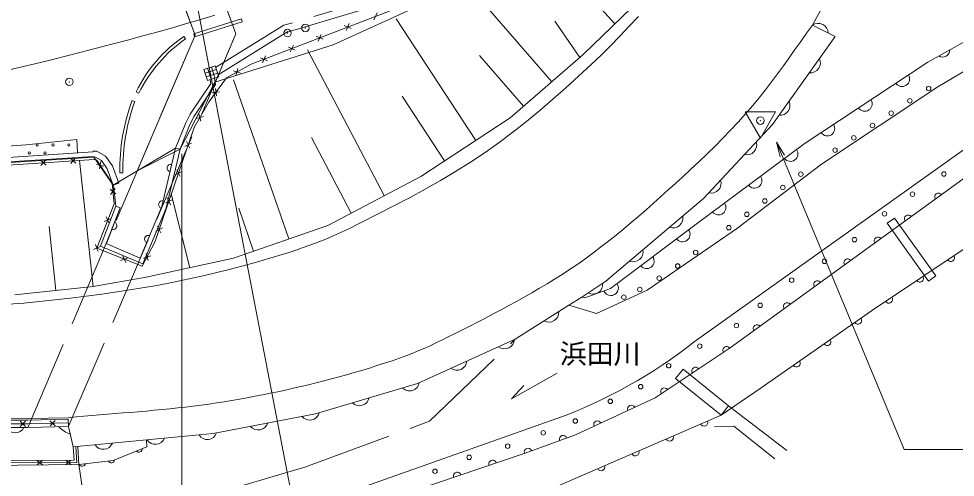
# Model space of a CAD drawing. Units: millimetres, scale not verified. Extents: x 40000 to 680007, y 20000 to 380004.
# Drawn here: x 471824 to 534499, y 244750 to 275432 of the extents above; entities that cross this region are included whole.
import ezdxf
from ezdxf.enums import TextEntityAlignment as Align

# ---------------------------------------------------------------- set-up
doc = ezdxf.new("R2010")
doc.units = ezdxf.units.MM
doc.header["$LTSCALE"] = 1000.01
doc.header["$PDMODE"] = 32
doc.header["$PDSIZE"] = 500
doc.linetypes.add('DASHED', pattern=[7.5, 6, -1.5])
for name, color, linetype, lineweight in [('M-BGD', 7, 'Continuous', 13), ('M-BMK-ROW', 1, 'Continuous', 13), ('M-BMK-SRVR', 3, 'Continuous', 13), ('M-STR-HTXT', 7, 'Continuous', 13), ('名称未設定-7', 9, 'Continuous', 13)]:
    doc.layers.add(name, color=color, linetype=linetype, lineweight=lineweight)
doc.styles.add('ＭＳ ゴシック', font='')
doc.styles.get('ＭＳ ゴシック').set_extended_font_data('MS Gothic')

# ---------------------------------------------------------------- blocks, each defined once
blk = doc.blocks.new('ﾌﾟﾛｯﾄﾏｰｸ-03_1')
at = {"color": 1, "linetype": 'Continuous', "lineweight": 13}
blk.add_circle((0, 0), 0.5, dxfattribs=at)
at = {"color": 1}
blk.add_point((0, 0), dxfattribs=at)
blk = doc.blocks.new('open_arrow')
at = {"color": 0, "linetype": 'Continuous', "lineweight": -2}
blk.add_lwpolyline([(7.5, 1.25), (0, 0), (7.5, -1.25)], dxfattribs=at)

msp = doc.modelspace()

# ---------------------------------------------------------------- linework, layer by layer
at = {"layer": 'M-BGD', "linetype": 'DASHED'}
for p, q in [((486361, 274429), (477144, 299553)), ((474617, 298609), (483624, 274341)), ((497324, 277306), (489575, 274994)), ((485002, 272170), (489575, 274994)), ((485162, 271681), (489838, 274569)), ((483624, 274341), (472438, 248077)), ((486361, 274429), (475149, 248138)), ((478330, 262888), (478609, 262780)), ((499305, 248501), (505052, 253989)), ((516285, 251978), (515785, 251354)), ((516285, 251978), (519331, 249535)), ((515785, 251354), (518830, 248911)), ((521516, 250729), (518830, 248911)), ((518830, 248911), (519331, 249535)), ((519331, 249535), (523224, 246550)), ((490972, 245426), (499305, 248501)), ((519690, 248173), (518385, 248129)), ((522433, 245985), (519690, 248173)), ((475847, 245605), (476198, 243280)), ((486729, 244182), (490972, 245426))]:
    msp.add_line(p, q, dxfattribs=at)
at = {"layer": 'M-BGD'}
for p, q in [((524945, 275002), (527823, 280363)), ((511720, 275092), (508938, 278166)), ((532667, 272534), (542929, 278236)), ((487370, 272388), (500524, 277448)), ((507490, 271211), (502275, 277237)), ((509569, 273011), (513871, 277172)), ((495598, 275363), (495801, 275820)), ((486727, 275421), (483537, 274417)), ((486787, 275230), (483597, 274226)), ((486727, 275421), (486787, 275230)), ((502408, 267294), (497072, 275424)), ((509380, 272847), (507699, 275267)), ((493604, 274975), (494061, 274772)), ((493731, 274645), (493934, 275102)), ((526459, 274247), (524945, 275002)), ((482872, 274244), (482986, 274079)), ((483537, 274417), (483597, 274226)), ((491738, 274257), (492194, 274054)), ((491864, 273927), (492068, 274384)), ((522259, 268366), (526459, 274247)), ((489871, 273539), (490328, 273336)), ((489998, 273209), (490201, 273666)), ((496288, 263595), (491149, 273360)), ((488004, 272821), (488461, 272618)), ((488131, 272491), (488334, 272948)), ((505599, 269575), (502667, 272964)), ((504707, 268803), (509569, 273011)), ((533330, 270876), (537018, 273064)), ((484963, 272289), (484212, 272044)), ((484963, 272289), (484212, 272044)), ((484212, 272044), (484455, 271302)), ((484212, 272044), (484455, 271302)), ((484293, 271797), (485044, 272042)), ((484463, 272125), (484705, 271384)), ((484713, 272207), (484955, 271466)), ((485206, 271547), (484963, 272289)), ((484963, 272289), (485206, 271548)), ((485728, 271483), (487370, 272388)), ((486358, 271628), (486497, 272109)), ((524377, 267063), (532667, 272534)), ((484374, 271549), (485125, 271795)), ((484455, 271302), (485206, 271548)), ((484455, 271302), (485206, 271547)), ((484569, 269890), (485728, 271483)), ((484919, 271454), (484989, 271026)), ((486188, 271938), (486668, 271799)), ((484673, 271096), (483294, 269057)), ((484989, 271026), (483555, 268907)), ((484630, 271360), (484673, 271096)), ((485061, 270265), (484983, 270759)), ((489906, 260698), (486198, 271350)), ((525537, 265695), (533330, 270876)), ((479862, 270450), (479682, 270538)), ((484775, 270473), (485269, 270551)), ((500317, 265922), (497478, 270249)), ((479403, 269959), (479591, 269890)), ((483563, 268157), (484569, 269890)), ((483010, 268469), (483294, 269057)), ((483285, 268347), (483555, 268907)), ((483710, 268761), (484193, 268889)), ((484015, 268583), (483887, 269067)), ((482325, 266768), (483010, 268469)), ((482604, 266656), (483285, 268347)), ((498722, 264875), (504707, 268803)), ((517650, 263414), (522259, 268366)), ((480923, 260475), (483563, 268157)), ((475705, 267359), (472312, 266993)), ((475764, 266448), (475705, 267359)), ((482940, 266886), (483389, 267106)), ((483274, 266771), (483055, 267221)), ((494076, 262430), (491419, 267479)), ((517030, 253811), (535731, 267146)), ((517247, 261757), (524377, 267063)), ((476806, 266516), (454344, 265055)), ((472312, 266993), (455099, 265816)), ((476805, 266565), (477051, 266569)), ((476805, 266565), (476806, 266516)), ((477051, 266569), (477638, 266246)), ((482325, 266768), (481400, 262859)), ((482325, 266768), (481400, 262859)), ((519436, 253418), (538087, 266928)), ((545469, 266996), (528889, 255881)), ((476811, 266216), (454359, 264755)), ((454369, 264555), (476872, 266019)), ((473285, 265963), (473661, 265633)), ((473308, 265610), (473638, 265986)), ((475281, 266093), (475656, 265763)), ((475304, 265740), (475633, 266116)), ((476794, 257511), (475889, 265955)), ((476811, 266216), (476812, 266165)), ((476952, 266167), (476812, 266165)), ((476872, 266019), (477041, 265976)), ((477041, 265976), (478069, 264434)), ((477323, 265873), (477225, 265382)), ((477638, 266246), (478089, 265579)), ((477028, 265676), (477519, 265578)), ((478524, 264435), (478089, 265579)), ((478789, 265127), (478589, 265124)), ((482290, 264995), (482739, 265214)), ((482624, 264880), (482405, 265329)), ((519858, 261384), (525537, 265695)), ((492504, 261603), (498722, 264875)), ((477932, 264030), (478318, 263713)), ((478283, 264064), (477966, 263678)), ((478069, 264434), (478206, 263049)), ((478150, 264293), (478524, 264435)), ((478175, 264302), (478330, 262888)), ((481640, 263103), (482089, 263323)), ((481974, 262989), (481755, 263438)), ((483269, 258774), (482030, 263707)), ((511105, 257861), (517650, 263414)), ((478206, 263049), (477047, 260079)), ((477681, 260387), (478609, 262780)), ((477687, 260401), (478609, 262780)), ((481400, 262859), (479961, 259422)), ((479961, 259422), (481400, 262859)), ((487545, 259876), (486545, 262751)), ((478009, 262056), (477551, 261855)), ((477679, 262184), (477880, 261726)), ((530443, 262084), (529951, 261742)), ((530439, 262091), (533206, 258226)), ((474308, 257245), (473850, 261519)), ((480990, 261212), (481439, 261432)), ((481324, 261097), (481105, 261546)), ((486192, 259405), (492504, 261603)), ((511423, 257387), (517247, 261757)), ((513889, 257280), (519858, 261384)), ((529951, 261742), (532718, 257877)), ((477281, 260193), (476824, 259992)), ((476952, 260321), (477057, 260083)), ((479961, 259422), (477681, 260387)), ((480095, 258866), (480923, 260475)), ((477038, 260075), (477133, 259855)), ((477047, 260079), (480095, 258866)), ((478793, 259574), (478991, 259115)), ((480180, 259416), (480656, 259569)), ((480494, 259255), (480342, 259731)), ((478663, 259246), (479122, 259443)), ((480347, 258143), (486192, 259405)), ((532718, 257877), (533206, 258226)), ((476794, 257511), (480347, 258143)), ((509506, 256800), (511105, 257861)), ((471557, 256950), (476794, 257511)), ((509711, 256766), (511423, 257387)), ((509711, 256766), (511423, 257387)), ((510492, 255705), (513889, 257280)), ((508629, 256265), (509506, 256800)), ((508630, 256265), (509506, 256800)), ((509506, 256800), (509711, 256766)), ((509506, 256800), (509711, 256766)), ((505052, 253989), (508629, 256265)), ((508629, 256265), (510492, 255705)), ((508630, 256265), (510492, 255705)), ((528889, 255881), (521516, 250729)), ((498501, 251031), (505052, 253989)), ((514411, 250061), (519436, 253418)), ((507866, 251726), (504806, 249996)), ((491682, 248998), (498501, 251031)), ((504806, 249996), (505620, 250880)), ((509081, 247599), (514411, 250061)), ((484831, 247670), (491682, 248998)), ((518830, 248911), (501521, 241416)), ((466326, 248320), (472435, 248327)), ((471915, 248149), (472269, 248503)), ((471915, 248503), (472269, 248150)), ((472435, 248327), (475144, 248387)), ((473911, 248536), (474272, 248191)), ((473919, 248183), (474264, 248544)), ((475149, 248138), (475138, 248637)), ((490141, 242437), (507841, 248680)), ((466313, 248070), (472438, 248077)), ((472438, 248077), (475149, 248138)), ((475149, 248138), (475477, 246777)), ((475149, 248138), (475477, 246778)), ((475477, 246777), (484831, 247670)), ((505705, 246374), (509081, 247599)), ((480370, 247244), (480404, 246795)), ((475477, 246778), (475529, 245902)), ((475707, 245749), (475637, 246792)), ((480404, 246795), (478142, 245877)), ((490255, 241147), (505705, 246374)), ((475529, 245902), (469705, 245848)), ((469717, 245704), (475707, 245749)), ((473066, 245879), (473404, 245582)), ((473068, 245579), (473402, 245882)), ((474966, 245893), (475304, 245596)), ((474968, 245593), (475302, 245896)), ((478142, 245877), (475847, 245605))]:
    msp.add_line(p, q, dxfattribs=at)
at = {"layer": 'M-BGD', "linetype": 'DASHED'}
for points in [[(489718, 274515), (497474, 276829), (503176, 278702), (510724, 281371)], [(482617, 266699), (481687, 262766), (480122, 259028), (477296, 260224), (478330, 262888)]]:
    msp.add_lwpolyline(points, dxfattribs=at)
at = {"layer": 'M-BGD'}
for points in [[(484955, 275668), (484007, 275383), (483057, 275103), (482106, 274829), (481153, 274560), (480125, 274277), (479095, 273997), (478064, 273722), (477032, 273452), (475999, 273186), (474964, 272924), (473928, 272668), (472891, 272416), (471853, 272169), (470814, 271927)], [(513295, 275585), (512679, 274926), (512059, 274272), (511431, 273625), (510793, 272989), (510140, 272368), (509291, 271586), (508436, 270811), (507570, 270046), (506694, 269294), (505805, 268558), (504900, 267841), (503979, 267147), (503040, 266479), (502058, 265826), (501058, 265201), (500042, 264601), (499012, 264021), (497973, 263459), (496927, 262910), (495876, 262370), (494823, 261835), (494438, 261641), (494050, 261450), (493660, 261263), (493269, 261080), (492874, 260903), (492478, 260732), (492078, 260569), (491675, 260413), (490866, 260121), (490051, 259845), (489231, 259583), (488406, 259335), (487578, 259098), (486747, 258872), (485914, 258656), (485079, 258447), (484254, 258250), (483427, 258064), (482597, 257887), (481765, 257721), (480931, 257565), (480095, 257419), (479258, 257283), (478419, 257156), (477379, 257008), (476337, 256866), (475294, 256734), (474249, 256612), (473203, 256503), (472156, 256410), (471108, 256333)], [(524945, 275002), (524549, 274462), (524159, 273919), (523771, 273373), (523384, 272826), (522996, 272281), (522604, 271739), (522206, 271201), (521800, 270669), (521384, 270146), (520956, 269632), (520467, 269072), (519969, 268521), (519461, 267978), (518944, 267443), (518420, 266915), (517890, 266394), (517353, 265878), (516812, 265368), (516266, 264863), (515780, 264418), (515293, 263974), (514803, 263531), (514311, 263091), (513816, 262655), (513318, 262222), (512816, 261793), (512311, 261370), (511800, 260952), (511285, 260541), (510764, 260137), (510238, 259741), (509705, 259353), (509166, 258975), (508678, 258644), (508184, 258321), (507686, 258005), (507184, 257696), (506678, 257393), (506168, 257096), (505655, 256804), (505139, 256517), (504620, 256234), (504099, 255955), (503577, 255679), (503053, 255406), (502528, 255135), (502002, 254866), (501476, 254598), (500950, 254331), (500564, 254137), (500176, 253946), (499787, 253758), (499395, 253575), (499001, 253398), (498604, 253228), (498204, 253064), (497801, 252909), (497304, 252727), (496804, 252552), (496303, 252382), (495799, 252218), (495294, 252059), (494787, 251905), (494278, 251756), (493768, 251611), (493257, 251471), (492745, 251334), (492233, 251200), (491719, 251070), (491205, 250942), (490698, 250820), (490190, 250702), (489680, 250587), (489170, 250476), (488659, 250370), (488147, 250267), (487635, 250168), (487121, 250072), (486607, 249981), (486092, 249893), (485577, 249809), (485062, 249728), (484545, 249651), (484025, 249579), (483505, 249511), (482983, 249448), (482462, 249389), (481939, 249333), (481417, 249281), (480894, 249231), (480371, 249184), (479847, 249139), (479324, 249095), (478800, 249051), (478276, 249009), (477753, 248966), (477229, 248923), (476705, 248879), (476182, 248833), (475659, 248786), (475136, 248737)], [(522543, 267172), (531071, 246612), (549983, 246612)], [(478150, 264293), (477732, 265393), (477361, 265942), (476952, 266167)], [(418794, 253893), (458620, 249368), (466339, 248570), (472432, 248577), (475138, 248637)], [(418804, 253993), (458631, 249467), (466344, 248670), (472431, 248677), (475136, 248737)], [(475776, 246805), (475847, 245605), (469708, 245548)]]:
    msp.add_lwpolyline(points, dxfattribs=at)
for centre, radius in [((532715, 270768), 150), ((531463, 269942), 150), ((530211, 269116), 150), ((528959, 268290), 150), ((473058, 266986), 75), ((474119, 266986), 75), ((475179, 266986), 75), ((527707, 267463), 150), ((472528, 266456), 75), ((473588, 266456), 75), ((526455, 266637), 150), ((524160, 265031), 150), ((533739, 265046), 150), ((522956, 264136), 150), ((521753, 263240), 150), ((531635, 263691), 150), ((520549, 262345), 150), ((529765, 262381), 150), ((519346, 261449), 150), ((527754, 260651), 150), ((517123, 259788), 150), ((515923, 258888), 150), ((525744, 259202), 150), ((523546, 257940), 150), ((521442, 256256), 150), ((519853, 254900), 150), ((517398, 253521), 150), ((515317, 252212), 150), ((513447, 250809), 150), ((511413, 249827), 150), ((509075, 248518), 150), ((506925, 247723), 150), ((504540, 246835), 150), ((501969, 246087), 150), ((499678, 245152), 150)]:
    msp.add_circle(centre, radius, dxfattribs=at)
at = {"layer": 'M-BGD', "color": 9}
for centre in [(514685, 258073), (514685, 258073), (514686, 258073), (514686, 258073)]:
    msp.add_circle(centre, 150, dxfattribs=at)
at = {"layer": 'M-BGD'}
for centre, radius, start, end in [((525334, 274460), 661, 1.56787, 125.42289), ((488310, 266337), 9596, 124.51809, 154.04039), ((488310, 266337), 9396, 124.51809, 154.04039), ((533653, 273338), 474, 237.24972, 0.86823), ((524812, 272476), 661, 262.53939, 26.39442), ((530943, 271396), 500, 213.42481, 33.42481), ((492058, 265342), 13470, 159.95735, 180.92973), ((492058, 265342), 13270, 159.95735, 180.92973), ((522778, 269628), 661, 262.53939, 26.39442), ((528439, 269744), 500, 213.42481, 33.42481), ((525935, 268091), 500, 213.42481, 33.42481), ((520551, 266988), 661, 255.12616, 18.98118), ((523468, 266387), 500, 216.65611, 36.65611), ((482009, 265433), 250, 76.68679, 256.68679), ((518167, 264426), 661, 255.12616, 18.98118), ((521061, 264595), 500, 216.65611, 36.65611), ((481433, 263001), 250, 76.51072, 252.93733), ((533371, 263512), 250, 35.91793, 215.91793), ((518655, 262804), 500, 216.65611, 36.65611), ((515613, 262094), 661, 248.38604, 12.24107), ((531347, 262046), 250, 35.91793, 215.91793), ((478148, 261590), 250, 248.80382, 68.80382), ((480491, 260687), 250, 67.28196, 247.28196), ((516251, 261009), 500, 216.88313, 36.88313), ((529322, 260579), 250, 35.91793, 215.91793), ((512944, 259830), 661, 248.38604, 12.24107), ((513851, 259209), 500, 216.88313, 36.88313), ((534198, 259440), 250, 213.83654, 33.83654), ((527297, 259113), 250, 35.91793, 215.91793), ((510247, 257665), 661, 241.63834, 5.49337), ((511453, 257408), 499, 201.0805, 36.96269), ((525273, 257646), 250, 35.91793, 215.91793), ((532121, 258048), 250, 213.83654, 33.83654), ((523248, 256179), 250, 35.91793, 215.91793), ((530045, 256656), 250, 213.83654, 33.83654), ((507300, 255788), 661, 240.54063, 4.39565), ((527980, 255246), 250, 214.94164, 34.94164), ((521223, 254713), 250, 35.91793, 215.91793), ((504343, 254010), 661, 232.37653, 356.23156), ((525931, 253814), 250, 214.94164, 34.94164), ((496415, 279939), 33281, 290.07824, 308.27426), ((519192, 253255), 250, 33.74821, 213.74821), ((501153, 252569), 661, 232.37653, 356.23156), ((517114, 251866), 250, 33.74821, 213.74821), ((523881, 252382), 250, 214.94164, 34.94164), ((497985, 251171), 644, 222.62765, 352.32639), ((515035, 250478), 250, 33.74821, 213.74821), ((494627, 250200), 661, 224.67378, 348.52881), ((512823, 249327), 250, 24.78757, 204.78757), ((491293, 249216), 645, 217.53616, 346.80156), ((487858, 248573), 661, 219.04271, 342.89774), ((510553, 248279), 250, 24.78757, 204.78757), ((517683, 248415), 250, 203.4133, 23.4133), ((471589, 248387), 661, 208.13797, 331.99299), ((476030, 249644), 2153, 224.94654, 249.3883), ((484443, 247923), 646, 212.04677, 341.0032), ((477479, 247280), 661, 213.52437, 337.3794), ((480963, 247613), 661, 213.52437, 337.3794), ((508255, 247299), 250, 19.95078, 199.95078), ((515389, 247421), 250, 203.4133, 23.4133), ((479873, 246642), 208, 218.34927, 5.82886), ((505905, 246446), 250, 19.94772, 199.76409), ((513095, 246428), 250, 203.4133, 23.4133), ((478025, 245912), 202, 200.62626, 359.888), ((503538, 245641), 250, 18.68923, 198.68923), ((476058, 245747), 255, 214.1071, 339.41522), ((501170, 244840), 250, 18.68923, 198.68923), ((510800, 245434), 250, 203.4133, 23.4133)]:
    msp.add_arc(centre, radius, start, end, dxfattribs=at)
at = {"layer": 'M-BMK-ROW', "color": 30}
msp.add_lwpolyline([(477400, 291111), (483624, 274341), (479753, 265250), (482620, 266698), (484957, 271197), (484987, 271206), (485120, 271520), (486361, 274429), (479974, 291840)], close=True, dxfattribs=at)
msp.add_lwpolyline([(531961, 288527), (531955, 288547), (519506, 284502), (506093, 279733), (492864, 273690), (484957, 271197), (482620, 266698), (482325, 266768), (478141, 264300), (476842, 266171), (452396, 264601), (422868, 264474), (422857, 264228), (421661, 264189), (397799, 264221), (382173, 264573), (361587, 265467), (361327, 258683), (361225, 255998)], dxfattribs=at)
at = {"layer": 'M-BMK-SRVR'}
msp.add_lwpolyline([(521455, 267447), (522465, 269197), (520444, 269197)], close=True, dxfattribs=at)
msp.add_point((521455, 268614), dxfattribs=at)
at = {"layer": 'M-STR-HTXT'}
for p, q in [((482970, 280466), (492093, 233114)), ((482745, 266392), (482745, 218652))]:
    msp.add_line(p, q, dxfattribs=at)
at = {"layer": '名称未設定-7'}
for centre in [(513390, 257310), (513390, 257310), (513390, 257310), (513390, 257310), (512323, 256802), (512323, 256802), (512323, 256802), (512323, 256802)]:
    msp.add_circle(centre, 150, dxfattribs=at)

# ---------------------------------------------------------------- block references
at = {"layer": 'M-BGD', "xscale": 133, "yscale": 133, "rotation": 292.5}
msp.add_blockref('open_arrow', (522543, 267172), dxfattribs=at)
at = {"layer": 'M-BMK-ROW', "xscale": 500.0053, "yscale": 500.0053, "rotation": 345}
for p in [(489808, 274475), (491010, 274815), (475214, 271209)]:
    msp.add_blockref('ﾌﾟﾛｯﾄﾏｰｸ-03_1', p, dxfattribs=at)

# ---------------------------------------------------------------- texts
at = {"layer": 'M-BGD', "style": 'ＭＳ ゴシック'}
msp.add_text('浜田川', height=1320, dxfattribs=at).set_placement((510730, 251960), align=Align.BOTTOM_CENTER)

doc.saveas('drawing.dxf')
